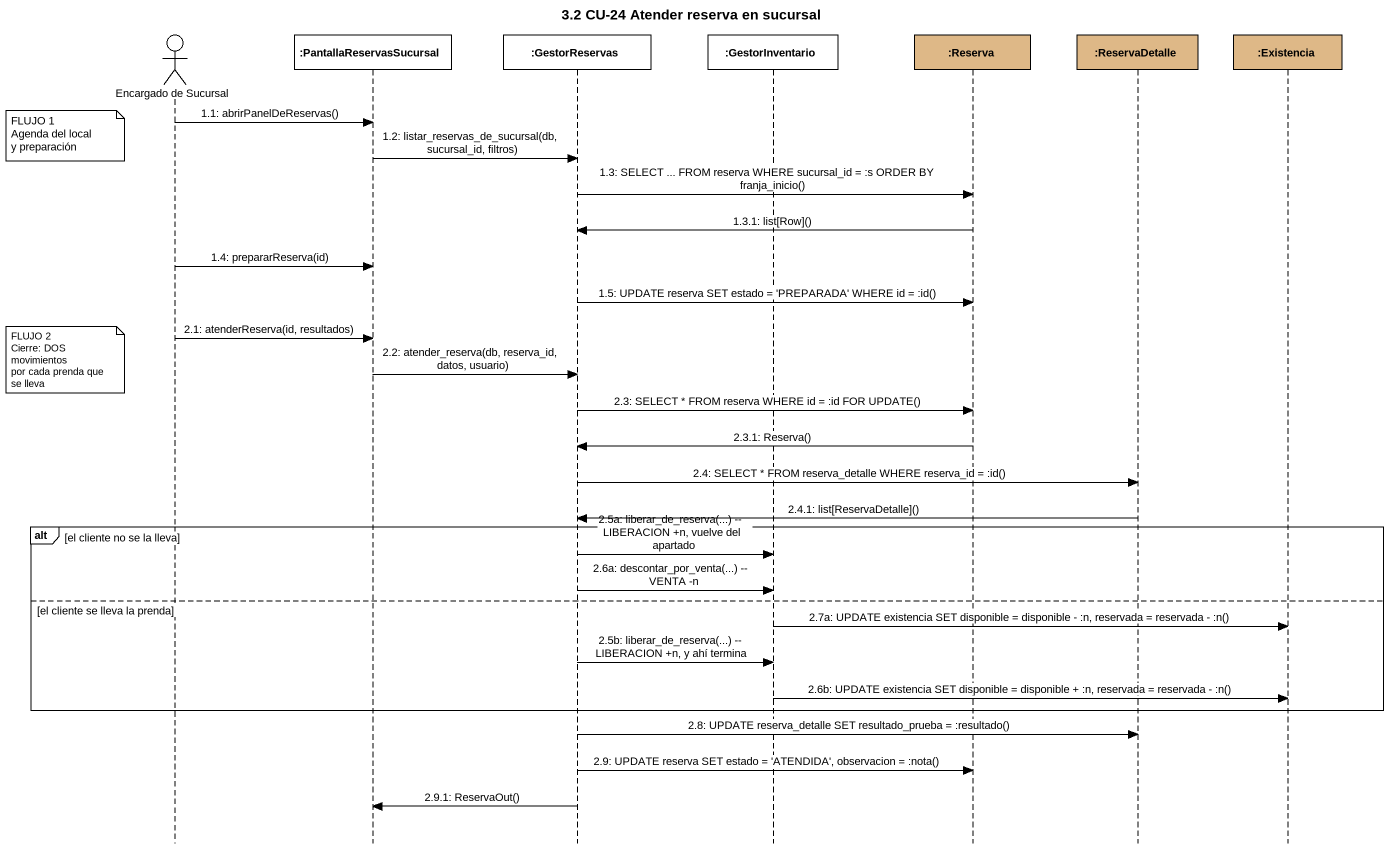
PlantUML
@startuml
title 3.2 CU-24 Atender reserva en sucursal
hide footbox
actor "Encargado de Sucursal" as Encargado_de_Sucursal
participant ":PantallaReservasSucursal" as PantallaReservasSucursal
participant ":GestorReservas" as GestorReservas
participant ":GestorInventario" as GestorInventario
participant ":Reserva" as Reserva #DEB887
participant ":ReservaDetalle" as ReservaDetalle #DEB887
participant ":Existencia" as Existencia #DEB887

Encargado_de_Sucursal -> PantallaReservasSucursal : 1.1: abrirPanelDeReservas()
note left of Encargado_de_Sucursal
  FLUJO 1
  Agenda del local
  y preparación
end note
PantallaReservasSucursal -> GestorReservas : 1.2: listar_reservas_de_sucursal(db, sucursal_id, filtros)
GestorReservas -> Reserva : 1.3: SELECT ... FROM reserva WHERE sucursal_id = :s ORDER BY franja_inicio()
Reserva -> GestorReservas : 1.3.1: list[Row]()
Encargado_de_Sucursal -> PantallaReservasSucursal : 1.4: prepararReserva(id)
GestorReservas -> Reserva : 1.5: UPDATE reserva SET estado = 'PREPARADA' WHERE id = :id()
Encargado_de_Sucursal -> PantallaReservasSucursal : 2.1: atenderReserva(id, resultados)
note left of Encargado_de_Sucursal
  FLUJO 2
  Cierre: DOS movimientos
  por cada prenda que se lleva
end note
PantallaReservasSucursal -> GestorReservas : 2.2: atender_reserva(db, reserva_id, datos, usuario)
GestorReservas -> Reserva : 2.3: SELECT * FROM reserva WHERE id = :id FOR UPDATE()
Reserva -> GestorReservas : 2.3.1: Reserva()
GestorReservas -> ReservaDetalle : 2.4: SELECT * FROM reserva_detalle WHERE reserva_id = :id()
ReservaDetalle -> GestorReservas : 2.4.1: list[ReservaDetalle]()
alt el cliente no se la lleva
  GestorReservas -> GestorInventario : 2.5a: liberar_de_reserva(...) -- LIBERACION +n, vuelve del apartado
  GestorReservas -> GestorInventario : 2.6a: descontar_por_venta(...) -- VENTA -n
else el cliente se lleva la prenda
  GestorInventario -> Existencia : 2.7a: UPDATE existencia SET disponible = disponible - :n, reservada = reservada - :n()
  GestorReservas -> GestorInventario : 2.5b: liberar_de_reserva(...) -- LIBERACION +n, y ahí termina
  GestorInventario -> Existencia : 2.6b: UPDATE existencia SET disponible = disponible + :n, reservada = reservada - :n()
end
GestorReservas -> ReservaDetalle : 2.8: UPDATE reserva_detalle SET resultado_prueba = :resultado()
GestorReservas -> Reserva : 2.9: UPDATE reserva SET estado = 'ATENDIDA', observacion = :nota()
GestorReservas -> PantallaReservasSucursal : 2.9.1: ReservaOut()
@enduml
